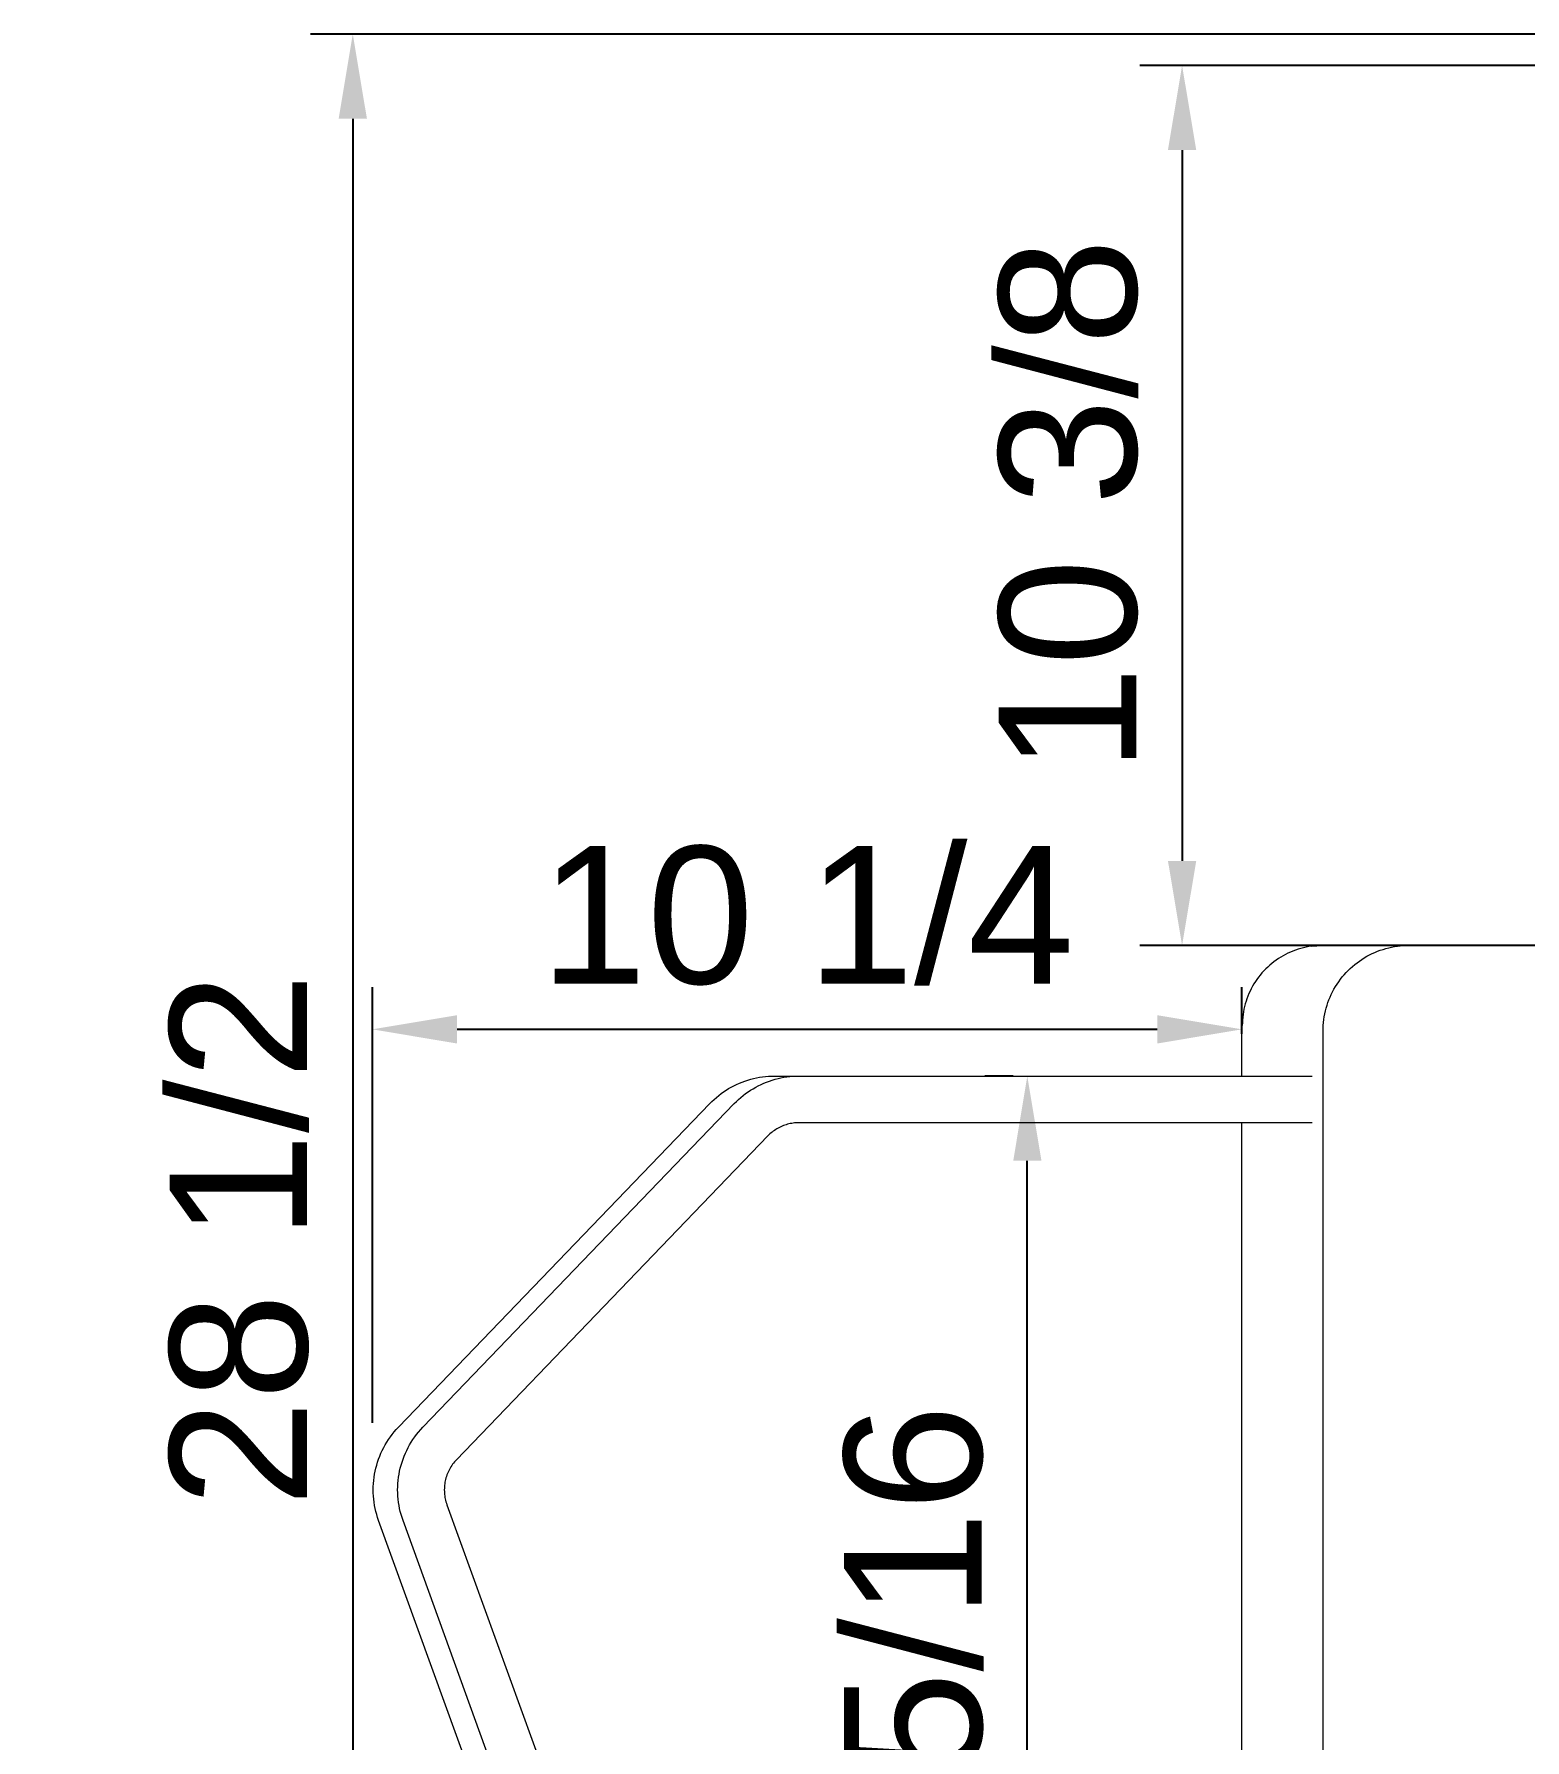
# Model space of a CAD drawing. Header units: inches. Extents: x -10 to 196, y -2 to 124.
# Drawn here: x -10.08 to 7.53, y 103.62 to 123.77 of the extents above; entities that cross this region are included whole.
import ezdxf

# ---------------------------------------------------------------- set-up
doc = ezdxf.new("R2010")
doc.units = ezdxf.units.IN
doc.layers.add('ZANO_R', color=7, linetype='Continuous', lineweight=0)
doc.layers.add('ZANO_W', color=1, linetype='Continuous', lineweight=0)
doc.styles.get("Standard").update_dxf_attribs({"font": 'arial.ttf'})
doc.dimstyles.new('amerykanie', dxfattribs={"dimtxt": 50, "dimasz": 50, "dimexe": 0.5, "dimexo": 0.5, "dimgap": 1, "dimtad": 1, "dimdec": 0, "dimzin": 0, "dimlunit": 5, "dimtxsty": 'Standard', "dimcen": 0.09, "dimclrd": 1, "dimclre": 1, "dimclrt": 1, "dimazin": 0, "dimtfac": 1, "dimtdec": 0, "dimtmove": 0, "dimatfit": 3, "dimfxl": 1, "dimtzin": 0, "dimarcsym": 1})

# ---------------------------------------------------------------- blocks, each defined once
blk = doc.blocks.new('*D381')
at = {"layer": 'ZANO_W', "color": 1, "lineweight": -2}
for p, q in [((1.488, 111.463), (1.154, 111.463)), ((1.654, 97.135), (1.654, 110.463)), ((1.349, 96.135), (1.154, 96.135))]:
    blk.add_line(p, q, dxfattribs=at)
at = {"layer": 'ZANO_W', "color": 1}
for points in [[(1.821, 110.463), (1.488, 110.463), (1.654, 111.463)], [(1.488, 97.135), (1.821, 97.135), (1.654, 96.135)]]:
    blk.add_solid(points, dxfattribs=at)
at = {"layer": 'ZANO_W', "color": 1, "insert": (0.314, 103.799), "char_height": 1.625, "attachment_point": 5, "rotation": 90}
blk.add_mtext('15 5/16', dxfattribs=at)
blk = doc.blocks.new('*D382')
at = {"layer": 'ZANO_W', "color": 1, "lineweight": -2}
for p, q in [((-6.081, 107.369), (-6.081, 112.515)), ((4.189, 111.963), (4.189, 112.515)), ((3.189, 112.015), (-5.081, 112.015))]:
    blk.add_line(p, q, dxfattribs=at)
at = {"layer": 'ZANO_W', "color": 1}
for points in [[(-5.081, 112.182), (-5.081, 111.848), (-6.081, 112.015)], [(3.189, 111.848), (3.189, 112.182), (4.189, 112.015)]]:
    blk.add_solid(points, dxfattribs=at)
at = {"layer": 'ZANO_W', "color": 1, "insert": (-0.946, 113.355), "char_height": 1.625, "attachment_point": 5}
blk.add_mtext('10 1/4', dxfattribs=at)
blk = doc.blocks.new('*D384')
at = {"layer": 'ZANO_W', "color": 1, "lineweight": -2}
for p, q in [((20.492, 123.77), (-6.812, 123.77)), ((-6.312, 122.77), (-6.312, 96.288)), ((3.689, 95.288), (-6.812, 95.288))]:
    blk.add_line(p, q, dxfattribs=at)
at = {"layer": 'ZANO_W', "color": 1}
for points in [[(-6.145, 122.77), (-6.479, 122.77), (-6.312, 123.77)], [(-6.479, 96.288), (-6.145, 96.288), (-6.312, 95.288)]]:
    blk.add_solid(points, dxfattribs=at)
at = {"layer": 'ZANO_W', "color": 1, "insert": (-7.652, 109.529), "char_height": 1.625, "attachment_point": 5, "rotation": 90}
blk.add_mtext('28 1/2', dxfattribs=at)
blk = doc.blocks.new('*D385')
at = {"layer": 'ZANO_W', "color": 1, "lineweight": -2}
for p, q in [((9.708, 123.4), (2.982, 123.4)), ((3.482, 122.4), (3.482, 114.005)), ((8.79, 113.005), (2.982, 113.005))]:
    blk.add_line(p, q, dxfattribs=at)
at = {"layer": 'ZANO_W', "color": 1}
for points in [[(3.649, 122.4), (3.315, 122.4), (3.482, 123.4)], [(3.315, 114.005), (3.649, 114.005), (3.482, 113.005)]]:
    blk.add_solid(points, dxfattribs=at)
at = {"layer": 'ZANO_W', "color": 1, "insert": (2.141, 118.202), "char_height": 1.625, "attachment_point": 5, "rotation": 90}
blk.add_mtext('10 3/8', dxfattribs=at)
blk = doc.blocks.new('*D387')
at = {"layer": 'ZANO_W', "color": 1, "lineweight": -2}
blk.add_arc((159.99, 95.288), 5.938, 93.9709, 170.339, dxfattribs=at)
at = {"layer": 'ZANO_W', "color": 1}
for points in [[(159.576, 101.045), (159.581, 101.378), (160.578, 101.196)], [(153.97, 96.299), (154.302, 96.27), (154.052, 95.288)]]:
    blk.add_solid(points, dxfattribs=at)
at = {"layer": 'ZANO_W', "color": 1, "insert": (155.105, 100.683), "char_height": 1.625, "attachment_point": 5, "rotation": 42.155}
blk.add_mtext("95%%d41'", dxfattribs=at)

msp = doc.modelspace()

# ---------------------------------------------------------------- linework, layer by layer
at = {"layer": 'ZANO_R'}
for p, q in [((4.59302, 112.83254), (4.56699, 112.81348)), ((4.6197, 112.8507), (4.59302, 112.83254)), ((4.64698, 112.86794), (4.6197, 112.8507)), ((4.67483, 112.88423), (4.64698, 112.86794)), ((4.70322, 112.89957), (4.67483, 112.88423)), ((4.73212, 112.91393), (4.70322, 112.89957)), ((4.76149, 112.92729), (4.73212, 112.91393)), ((4.7913, 112.93964), (4.76149, 112.92729)), ((4.82151, 112.95097), (4.7913, 112.93964)), ((4.8521, 112.96126), (4.82151, 112.95097)), ((4.88301, 112.9705), (4.8521, 112.96126)), ((4.91423, 112.97868), (4.88301, 112.9705)), ((4.9457, 112.98579), (4.91423, 112.97868)), ((4.9774, 112.99182), (4.9457, 112.98579)), ((5.00929, 112.99676), (4.9774, 112.99182)), ((5.00929, 112.99676), (5.13613, 113.00536)), ((6.15069, 113.00536), (5.13613, 113.00536)), ((5.54773, 112.80176), (5.57578, 112.82221)), ((5.57578, 112.82221), (5.60452, 112.84169)), ((5.60452, 112.84169), (5.63391, 112.86016)), ((5.63391, 112.86016), (5.66393, 112.87761)), ((5.66393, 112.87761), (5.69452, 112.89401)), ((5.69452, 112.89401), (5.72567, 112.90935)), ((5.72567, 112.90935), (5.75732, 112.9236)), ((5.75732, 112.9236), (5.78945, 112.93675)), ((5.78945, 112.93675), (5.82201, 112.94879)), ((5.82201, 112.94879), (5.85497, 112.9597)), ((5.85497, 112.9597), (5.88828, 112.96947)), ((5.88828, 112.96947), (5.92191, 112.97808)), ((5.92191, 112.97808), (5.95582, 112.98553)), ((5.95582, 112.98553), (5.98997, 112.9918)), ((5.98997, 112.9918), (6.02431, 112.9969)), ((6.02431, 112.9969), (6.0588, 113.0008)), ((6.0588, 113.0008), (6.09341, 113.00352)), ((6.09341, 113.00352), (6.12809, 113.00504)), ((6.12809, 113.00504), (6.16281, 113.00536)), ((6.25025, 113.00536), (6.16281, 113.00536)), ((6.25025, 113.00536), (9.59383, 113.00536)), ((4.38503, 112.63147), (4.36598, 112.60543)), ((4.40496, 112.65685), (4.38503, 112.63147)), ((4.42575, 112.68153), (4.40496, 112.65685)), ((4.44736, 112.70549), (4.42575, 112.68153)), ((4.46978, 112.7287), (4.44736, 112.70549)), ((4.49298, 112.75113), (4.46978, 112.7287)), ((4.51694, 112.77275), (4.49298, 112.75113)), ((4.54161, 112.79354), (4.51694, 112.77275)), ((4.56699, 112.81348), (4.54161, 112.79354)), ((5.35191, 112.60603), (5.37333, 112.63335)), ((5.37333, 112.63335), (5.39568, 112.65992)), ((5.39568, 112.65992), (5.41893, 112.6857)), ((5.41893, 112.6857), (5.44306, 112.71066)), ((5.44306, 112.71066), (5.46803, 112.73478)), ((5.46803, 112.73478), (5.49382, 112.75802)), ((5.49382, 112.75802), (5.5204, 112.78035)), ((5.5204, 112.78035), (5.54773, 112.80176)), ((4.27127, 112.43694), (4.25893, 112.40713)), ((4.28463, 112.46632), (4.27127, 112.43694)), ((4.29898, 112.49522), (4.28463, 112.46632)), ((4.31431, 112.52361), (4.29898, 112.49522)), ((4.3306, 112.55147), (4.31431, 112.52361)), ((4.34783, 112.57875), (4.3306, 112.55147)), ((4.36598, 112.60543), (4.34783, 112.57875)), ((5.22998, 112.39649), (5.24425, 112.42814)), ((5.24425, 112.42814), (5.2596, 112.45928)), ((5.2596, 112.45928), (5.27602, 112.48987)), ((5.27602, 112.48987), (5.29348, 112.51987)), ((5.29348, 112.51987), (5.31196, 112.54926)), ((5.31196, 112.54926), (5.33145, 112.57799)), ((5.33145, 112.57799), (5.35191, 112.60603)), ((4.2068, 112.22101), (4.20187, 112.18912)), ((4.21282, 112.25271), (4.2068, 112.22101)), ((4.21992, 112.28419), (4.21282, 112.25271)), ((4.22809, 112.3154), (4.21992, 112.28419)), ((4.23733, 112.34632), (4.22809, 112.3154)), ((4.24761, 112.37691), (4.23733, 112.34632)), ((4.25893, 112.40713), (4.24761, 112.37691)), ((5.16797, 112.19802), (5.17543, 112.23192)), ((5.17543, 112.23192), (5.18406, 112.26555)), ((5.18406, 112.26555), (5.19384, 112.29886)), ((5.19384, 112.29886), (5.20476, 112.33181)), ((5.20476, 112.33181), (5.21682, 112.36437)), ((5.21682, 112.36437), (5.22998, 112.39649)), ((4.18949, 111.46334), (4.18949, 112.06044)), ((4.19308, 112.06044), (4.18949, 112.06044)), ((4.19363, 112.0927), (4.19308, 112.06044)), ((4.19528, 112.12493), (4.19363, 112.0927)), ((4.19802, 112.15708), (4.19528, 112.12493)), ((4.20187, 112.18912), (4.19802, 112.15708)), ((5.14992, 112.06044), (5.15265, 112.09505)), ((5.14992, 95.28803), (5.14992, 112.06044)), ((5.15265, 112.09505), (5.15657, 112.12954)), ((5.15657, 112.12954), (5.16168, 112.16388)), ((5.16168, 112.16388), (5.16797, 112.19802)), ((-1.6803, 111.4043), (-1.64659, 111.41543)), ((-1.64659, 111.41543), (-1.61252, 111.42542)), ((-1.61252, 111.42542), (-1.57814, 111.43426)), ((-1.57814, 111.43426), (-1.54349, 111.44195)), ((-1.54349, 111.44195), (-1.50859, 111.44847)), ((-1.50859, 111.44847), (-1.47349, 111.45381)), ((-1.47349, 111.45381), (-1.43824, 111.45798)), ((-1.43824, 111.45798), (-1.40286, 111.46096)), ((-1.40286, 111.46096), (-1.36741, 111.46276)), ((-1.39205, 111.40427), (-1.35834, 111.4154)), ((-1.36741, 111.46276), (-1.33192, 111.46336)), ((-1.35834, 111.4154), (-1.32428, 111.42539)), ((-1.33192, 111.46336), (-1.05648, 111.46336)), ((-1.32428, 111.42539), (-1.2899, 111.43424)), ((-1.2899, 111.43424), (-1.25524, 111.44192)), ((-1.25524, 111.44192), (-1.22034, 111.44844)), ((-1.22034, 111.44844), (-1.18525, 111.45379)), ((-1.18525, 111.45379), (-1.14999, 111.45796)), ((-1.14999, 111.45796), (-1.11462, 111.46094)), ((-1.11462, 111.46094), (-1.07917, 111.46273)), ((-1.07917, 111.46273), (-1.04367, 111.46334)), ((-1.04367, 111.46334), (5.01797, 111.46334)), ((-2.04393, 111.18789), (-2.01727, 111.21134)), ((-2.01727, 111.21134), (-1.98984, 111.23387)), ((-1.98984, 111.23387), (-1.96167, 111.25547)), ((-1.96167, 111.25547), (-1.93279, 111.27612)), ((-1.93279, 111.27612), (-1.90323, 111.29579)), ((-1.90323, 111.29579), (-1.87304, 111.31445)), ((-1.87304, 111.31445), (-1.84223, 111.33209)), ((-1.84223, 111.33209), (-1.81085, 111.34869)), ((-1.81085, 111.34869), (-1.77893, 111.36423)), ((-1.77893, 111.36423), (-1.74651, 111.37868)), ((-1.75568, 111.18787), (-1.72902, 111.21131)), ((-1.74651, 111.37868), (-1.71362, 111.39205)), ((-1.72902, 111.21131), (-1.70159, 111.23385)), ((-1.71362, 111.39205), (-1.6803, 111.4043)), ((-1.70159, 111.23385), (-1.67342, 111.25545)), ((-1.67342, 111.25545), (-1.64454, 111.2761)), ((-1.64454, 111.2761), (-1.61499, 111.29576)), ((-1.61499, 111.29576), (-1.58479, 111.31443)), ((-1.58479, 111.31443), (-1.55398, 111.33207)), ((-1.55398, 111.33207), (-1.5226, 111.34866)), ((-1.5226, 111.34866), (-1.49068, 111.3642)), ((-1.49068, 111.3642), (-1.45826, 111.37866)), ((-1.45826, 111.37866), (-1.42537, 111.39202)), ((-1.42537, 111.39202), (-1.39205, 111.40427)), ((-5.77342, 107.31459), (-2.09481, 111.13839)), ((-5.48517, 107.31456), (-1.80657, 111.13837)), ((-2.09481, 111.13839), (-2.06978, 111.16357)), ((-2.06978, 111.16357), (-2.04393, 111.18789)), ((-1.80657, 111.13837), (-1.78154, 111.16355)), ((-1.78154, 111.16355), (-1.75568, 111.18787)), ((-1.34553, 110.81238), (-1.35903, 110.80201)), ((-1.33169, 110.82228), (-1.34553, 110.81238)), ((-1.31753, 110.83171), (-1.33169, 110.82228)), ((-1.30305, 110.84066), (-1.31753, 110.83171)), ((-1.28829, 110.84913), (-1.30305, 110.84066)), ((-1.27325, 110.85709), (-1.28829, 110.84913)), ((-1.25795, 110.86454), (-1.27325, 110.85709)), ((-1.24241, 110.87148), (-1.25795, 110.86454)), ((-1.22664, 110.87789), (-1.24241, 110.87148)), ((-1.21067, 110.88377), (-1.22664, 110.87789)), ((-1.19451, 110.88911), (-1.21067, 110.88377)), ((-1.17819, 110.8939), (-1.19451, 110.88911)), ((-1.16171, 110.89815), (-1.17819, 110.8939)), ((-1.14509, 110.90184), (-1.16171, 110.89815)), ((-1.12836, 110.90497), (-1.14509, 110.90184)), ((-1.11154, 110.90754), (-1.12836, 110.90497)), ((-1.09464, 110.90954), (-1.11154, 110.90754)), ((-1.07768, 110.91097), (-1.09464, 110.90954)), ((-1.06069, 110.91184), (-1.07768, 110.91097)), ((-1.04367, 110.91213), (-1.06069, 110.91184)), ((5.01796, 110.91213), (-1.04367, 110.91213)), ((4.18949, 96.68587), (4.18949, 110.91213)), ((-1.40934, 110.75622), (-5.08794, 106.93242)), ((-1.39734, 110.7683), (-1.40934, 110.75622)), ((-1.38495, 110.77996), (-1.39734, 110.7683)), ((-1.37218, 110.79121), (-1.38495, 110.77996)), ((-1.35903, 110.80201), (-1.37218, 110.79121)), ((-5.88959, 107.17049), (-5.86839, 107.20089)), ((-5.86839, 107.20089), (-5.84615, 107.23054)), ((-5.84615, 107.23054), (-5.82288, 107.2594)), ((-5.82288, 107.2594), (-5.79863, 107.28742)), ((-5.79863, 107.28742), (-5.77342, 107.31459)), ((-5.60135, 107.17047), (-5.58015, 107.20087)), ((-5.58015, 107.20087), (-5.5579, 107.23052)), ((-5.5579, 107.23052), (-5.53464, 107.25937)), ((-5.53464, 107.25937), (-5.51039, 107.2874)), ((-5.51039, 107.2874), (-5.48517, 107.31456)), ((-5.99351, 106.97433), (-5.97907, 107.00846)), ((-5.97907, 107.00846), (-5.96345, 107.04207)), ((-5.96345, 107.04207), (-5.94668, 107.07512)), ((-5.94668, 107.07512), (-5.92876, 107.10757)), ((-5.92876, 107.10757), (-5.90972, 107.13937)), ((-5.90972, 107.13937), (-5.88959, 107.17049)), ((-5.70527, 106.9743), (-5.69083, 107.00844)), ((-5.69083, 107.00844), (-5.67521, 107.04205)), ((-5.67521, 107.04205), (-5.65843, 107.0751)), ((-5.65843, 107.0751), (-5.64051, 107.10754)), ((-5.64051, 107.10754), (-5.62148, 107.13935)), ((-5.62148, 107.13935), (-5.60135, 107.17047)), ((-6.05451, 106.76088), (-6.04746, 106.79727)), ((-6.04746, 106.79727), (-6.03915, 106.83339)), ((-6.03915, 106.83339), (-6.02959, 106.8692)), ((-6.02959, 106.8692), (-6.01878, 106.90465)), ((-6.01878, 106.90465), (-6.00675, 106.93971)), ((-6.00675, 106.93971), (-5.99351, 106.97433)), ((-5.76627, 106.76085), (-5.75922, 106.79724)), ((-5.75922, 106.79724), (-5.75091, 106.83336)), ((-5.75091, 106.83336), (-5.74134, 106.86917)), ((-5.74134, 106.86917), (-5.73054, 106.90463)), ((-5.73054, 106.90463), (-5.71851, 106.93968)), ((-5.71851, 106.93968), (-5.70527, 106.9743)), ((-5.18709, 106.78471), (-5.19404, 106.76824)), ((-5.17956, 106.80093), (-5.18709, 106.78471)), ((-5.17147, 106.81687), (-5.17956, 106.80093)), ((-5.16283, 106.83253), (-5.17147, 106.81687)), ((-5.15366, 106.84787), (-5.16283, 106.83253)), ((-5.14395, 106.86289), (-5.15366, 106.84787)), ((-5.13373, 106.87756), (-5.14395, 106.86289)), ((-5.12301, 106.89186), (-5.13373, 106.87756)), ((-5.11179, 106.90578), (-5.12301, 106.89186)), ((-5.1001, 106.91931), (-5.11179, 106.90578)), ((-5.08794, 106.93242), (-5.1001, 106.91931)), ((-6.0706, 106.57648), (-6.06995, 106.61354)), ((-6.06995, 106.53942), (-6.0706, 106.57648)), ((-6.06995, 106.61354), (-6.06802, 106.65055)), ((-6.06802, 106.65055), (-6.0648, 106.68748)), ((-6.0648, 106.68748), (-6.06029, 106.72427)), ((-6.06029, 106.72427), (-6.05451, 106.76088)), ((-5.78235, 106.57646), (-5.78171, 106.61352)), ((-5.78171, 106.5394), (-5.78235, 106.57646)), ((-5.78171, 106.61352), (-5.77977, 106.65053)), ((-5.77977, 106.65053), (-5.77655, 106.68745)), ((-5.77655, 106.68745), (-5.77205, 106.72424)), ((-5.77205, 106.72424), (-5.76627, 106.76085)), ((-5.23086, 106.59419), (-5.23116, 106.57632)), ((-5.23116, 106.57632), (-5.23085, 106.55844)), ((-5.22993, 106.61205), (-5.23086, 106.59419)), ((-5.22838, 106.62986), (-5.22993, 106.61205)), ((-5.22622, 106.64761), (-5.22838, 106.62986)), ((-5.22343, 106.66527), (-5.22622, 106.64761)), ((-5.22004, 106.68282), (-5.22343, 106.66527)), ((-5.21604, 106.70025), (-5.22004, 106.68282)), ((-5.21143, 106.71752), (-5.21604, 106.70025)), ((-5.20622, 106.73463), (-5.21143, 106.71752)), ((-5.20043, 106.75154), (-5.20622, 106.73463)), ((-5.19404, 106.76824), (-5.20043, 106.75154)), ((-6.06802, 106.50241), (-6.06995, 106.53942)), ((-6.0648, 106.46549), (-6.06802, 106.50241)), ((-6.0603, 106.4287), (-6.0648, 106.46549)), ((-6.05452, 106.39209), (-6.0603, 106.4287)), ((-6.04747, 106.3557), (-6.05452, 106.39209)), ((-5.77978, 106.50239), (-5.78171, 106.5394)), ((-5.77656, 106.46546), (-5.77978, 106.50239)), ((-5.77205, 106.42867), (-5.77656, 106.46546)), ((-5.76628, 106.39206), (-5.77205, 106.42867)), ((-5.75923, 106.35567), (-5.76628, 106.39206)), ((-5.23085, 106.55844), (-5.22991, 106.54059)), ((-5.22991, 106.54059), (-5.22835, 106.52278)), ((-5.22835, 106.52278), (-5.22618, 106.50503)), ((-5.22618, 106.50503), (-5.22338, 106.48737)), ((-5.22338, 106.48737), (-5.21998, 106.46982)), ((-5.21998, 106.46982), (-5.21596, 106.4524)), ((-5.21596, 106.4524), (-5.21135, 106.43513)), ((-5.21135, 106.43513), (-5.20613, 106.41802)), ((-5.20613, 106.41802), (-5.20032, 106.40111)), ((-5.20032, 106.40111), (-1.79984, 97.02232)), ((-6.03916, 106.31958), (-6.04747, 106.3557)), ((-6.0296, 106.28377), (-6.03916, 106.31958)), ((-6.01879, 106.24831), (-6.0296, 106.28377)), ((-6.00676, 106.21326), (-6.01879, 106.24831)), ((-2.60628, 96.83446), (-6.00676, 106.21326)), ((-5.75091, 106.31955), (-5.75923, 106.35567)), ((-5.74135, 106.28374), (-5.75091, 106.31955)), ((-5.73055, 106.24829), (-5.74135, 106.28374)), ((-5.71852, 106.21323), (-5.73055, 106.24829)), ((-2.31803, 96.83444), (-5.71852, 106.21323))]:
    msp.add_line(p, q, dxfattribs=at)

# ---------------------------------------------------------------- dimensions: what is measured, and where the dimension line sits
at = {"layer": 'ZANO_W'}
for base, p1, p2, picture, middle in [((-6.31215, 95.28803), (20.99207, 123.76955), (4.18949, 95.28803), '*D384', (-7.65236, 109.52879)), ((3.48187, 113.00536), (10.20788, 123.39953), (9.28999, 113.00536), '*D385', (2.14111, 118.20244)), ((1.65431, 111.46335), (1.84851, 96.13467), (1.98768, 111.46335), '*D381', (0.3141, 103.79901))]:
    dim = msp.add_linear_dim(base=base, p1=p1, p2=p2, angle=90, dimstyle='amerykanie', override={"dimtxt": 1.625, "dimasz": 1, "dimgap": 0.5, "dimdec": 4, "dimaunit": 1, "dimadec": 1, "dimtdec": 4, "dimtmove": 1, "dimfrac": 2}, dxfattribs=at)
    dim.commit()
    dim.dimension.update_dxf_attribs({"geometry": picture, "text_midpoint": middle})
dim = msp.add_linear_dim(base=(-6.08106, 112.014995), p1=(4.189485, 111.463349), p2=(-6.08106, 106.869183), dimstyle='amerykanie', override={"dimtxt": 1.625, "dimasz": 1, "dimgap": 0.5, "dimdec": 4, "dimaunit": 1, "dimadec": 1, "dimtdec": 4, "dimtmove": 1, "dimfrac": 2}, dxfattribs=at)
dim.commit()
dim.dimension.update_dxf_attribs({"geometry": '*D382', "text_midpoint": (-0.945787, 113.355206)})
dim = msp.add_angular_dim_2l(base=(157.36756, 100.61533), line1=((2.04347, 95.28803), (194.03215, 95.28803)), line2=((159.99227, 95.31398), (161.71743, 112.62819)), dimstyle='amerykanie', override={"dimtxt": 1.625, "dimasz": 1, "dimgap": 0.5, "dimdec": 4, "dimaunit": 1, "dimadec": 1, "dimtdec": 4, "dimtmove": 1, "dimfrac": 2}, dxfattribs=at)
dim.commit()
dim.dimension.update_dxf_attribs({"geometry": '*D387', "text_midpoint": (155.10523, 100.68335)})

doc.saveas('drawing.dxf')
